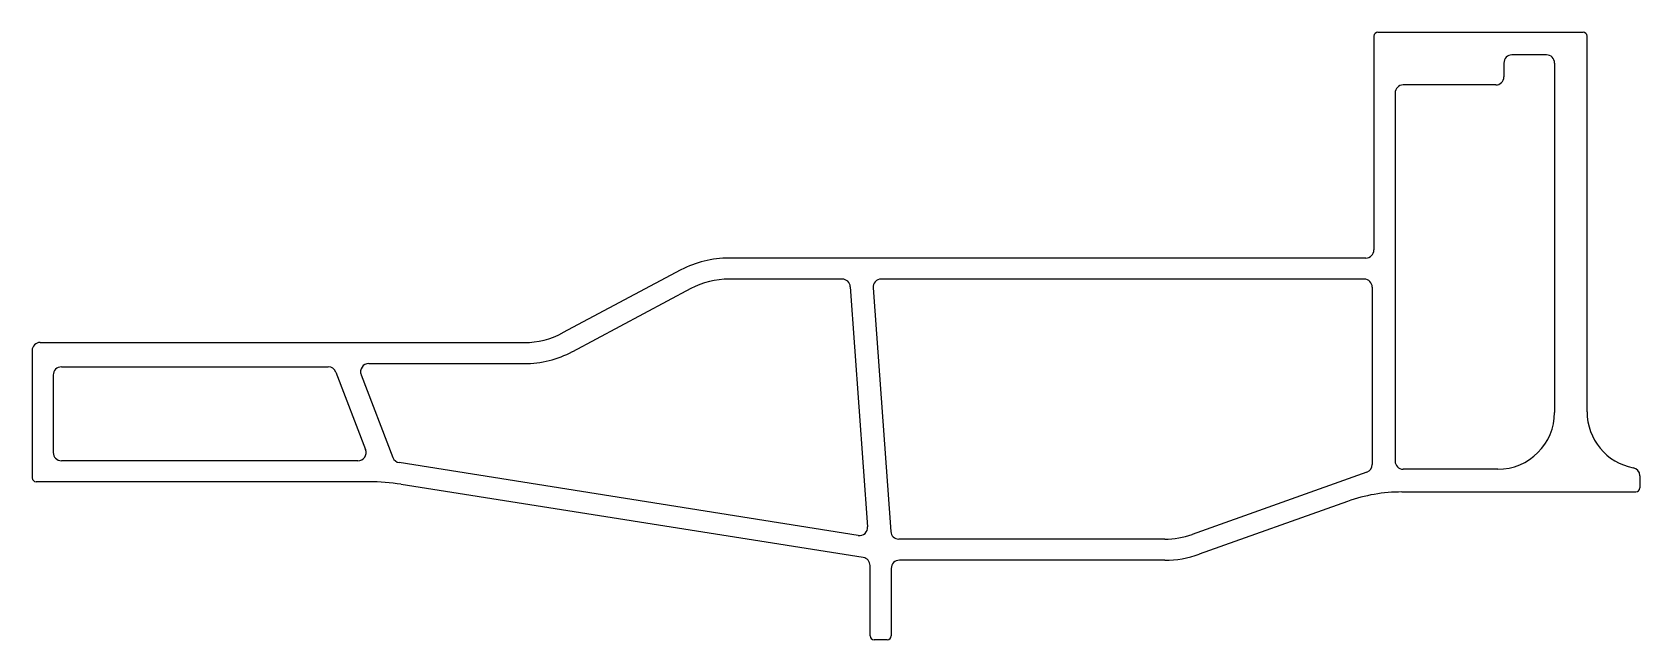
# Model space of a CAD drawing. Header units: metres. Extents: x 0 to 198, y -10 to 65.
import ezdxf

# ---------------------------------------------------------------- set-up
doc = ezdxf.new("R2010")
doc.units = ezdxf.units.M

msp = doc.modelspace()

# ---------------------------------------------------------------- linework, layer by layer
for p, q in [((165.25, 64.5), (165.25, 38.2)), ((165.75, 65), (191, 65)), ((191.5, 18.26), (191.5, 64.5)), ((186.5, 62.2), (182.25, 62.2)), ((181.25, 61.2), (181.25, 59.5)), ((187.5, 61.2), (187.5, 18.2)), ((167.85, 57.5), (167.85, 12.2)), ((180.25, 58.5), (168.85, 58.5)), ((79.9, 35.73), (65.32, 27.97)), ((79.9, 35.73), (79.9, 35.73)), ((164.25, 37.2), (85.82, 37.2)), ((99.76, 34.6), (85.82, 34.6)), ((100.76, 33.67), (102.89, 4.11)), ((100.76, 33.67), (100.76, 33.67)), ((164.05, 34.6), (104.57, 34.6)), ((81.12, 33.43), (66.54, 25.67)), ((81.12, 33.43), (81.12, 33.43)), ((103.58, 33.53), (105.74, 3.53)), ((103.58, 33.53), (103.58, 33.53)), ((165.05, 33.6), (165.05, 11.8)), ((65.32, 27.97), (65.32, 27.97)), ((0, 25.8), (0, 10.15)), ((1, 26.8), (60.62, 26.8)), ((60.62, 26.8), (60.62, 26.8)), ((3.6, 23.8), (36.47, 23.8)), ((41.45, 24.2), (60.62, 24.2)), ((60.62, 24.2), (60.62, 24.2)), ((66.54, 25.67), (66.54, 25.67)), ((2.6, 22.8), (2.6, 13.25)), ((37.4, 23.16), (41.07, 13.61)), ((37.4, 23.16), (37.4, 23.16)), ((40.52, 22.84), (44.44, 12.64)), ((40.52, 22.84), (40.52, 22.84)), ((40.13, 12.25), (3.6, 12.25)), ((41.07, 13.61), (41.07, 13.61)), ((44.44, 12.64), (44.44, 12.64)), ((101.74, 3.05), (45.21, 12.01)), ((45.21, 12.01), (45.21, 12.01)), ((164.39, 10.85), (142.86, 3.18)), ((164.39, 10.85), (164.39, 10.85)), ((180.5, 11.2), (168.85, 11.2)), ((197.19, 11.38), (197.19, 11.38)), ((198, 10.4), (198, 8.9)), ((41.51, 9.65), (0.5, 9.65)), ((102.36, 0.32), (45.43, 9.34)), ((45.43, 9.34), (45.43, 9.34)), ((168.7, 8.4), (197.5, 8.4)), ((161.99, 7.24), (143.74, 0.73)), ((161.99, 7.24), (161.99, 7.24)), ((102.89, 4.11), (102.89, 4.11)), ((101.74, 3.05), (101.74, 3.05)), ((105.74, 3.53), (105.74, 3.53)), ((139.5, 2.6), (106.74, 2.6)), ((142.86, 3.18), (142.86, 3.18)), ((102.36, 0.32), (102.36, 0.32)), ((139.5, 0), (106.8, 0)), ((143.74, 0.73), (143.74, 0.73)), ((103.2, -9.3), (103.2, -0.66)), ((105.8, -1), (105.8, -9.3)), ((105.3, -9.8), (103.7, -9.8))]:
    msp.add_line(p, q)
for centre, radius, start, end in [((165.75, 64.5), 0.5, 90, 180), ((191, 64.5), 0.5, 0, 90), ((182.25, 61.2), 1, 90, 180), ((186.5, 61.2), 1, 0, 90), ((180.25, 59.5), 1, 270, 0), ((168.85, 57.5), 1, 90, 180), ((164.25, 38.2), 1, 270, 0), ((85.82, 24.6), 12.6, 90, 118), ((85.82, 24.6), 10, 90, 118), ((99.76, 33.6), 1, 4.1327, 90), ((104.57, 33.6), 1, 90, 184.1327), ((164.05, 33.6), 1, 0, 90), ((60.62, 36.8), 10, 270, 298), ((1, 25.8), 1, 90, 180), ((3.6, 22.8), 1, 90, 180), ((36.47, 22.8), 1, 21, 90), ((41.45, 23.2), 1, 90, 201), ((60.62, 36.8), 12.6, 270, 298), ((180.5, 18.2), 7, 270, 0), ((198.5, 18.26), 7, 180, 259.1931), ((3.6, 13.25), 1, 180, 270), ((40.13, 13.25), 1, 270, 21), ((45.37, 13), 1, 201, 260.9981), ((168.85, 12.2), 1, 180, 270), ((0.5, 10.15), 0.5, 180, 270), ((164.05, 11.8), 1, 289.6218, 0), ((197, 10.4), 1, 0, 79.1931), ((41.51, -15.35), 25, 80.9981, 90), ((168.7, -11.6), 20, 90, 109.6218), ((197.5, 8.9), 0.5, 270, 0), ((101.9, 4.04), 1, 260.9981, 4.1327), ((106.74, 3.6), 1, 184.1327, 270), ((139.5, 12.6), 10, 270, 289.6218), ((102.2, -0.66), 1, 0, 80.9981), ((106.8, -1), 1, 90, 180), ((139.5, 12.6), 12.6, 270, 289.6218), ((103.7, -9.3), 0.5, 180, 270), ((105.3, -9.3), 0.5, 270, 0)]:
    msp.add_arc(centre, radius, start, end)

doc.saveas('drawing.dxf')
